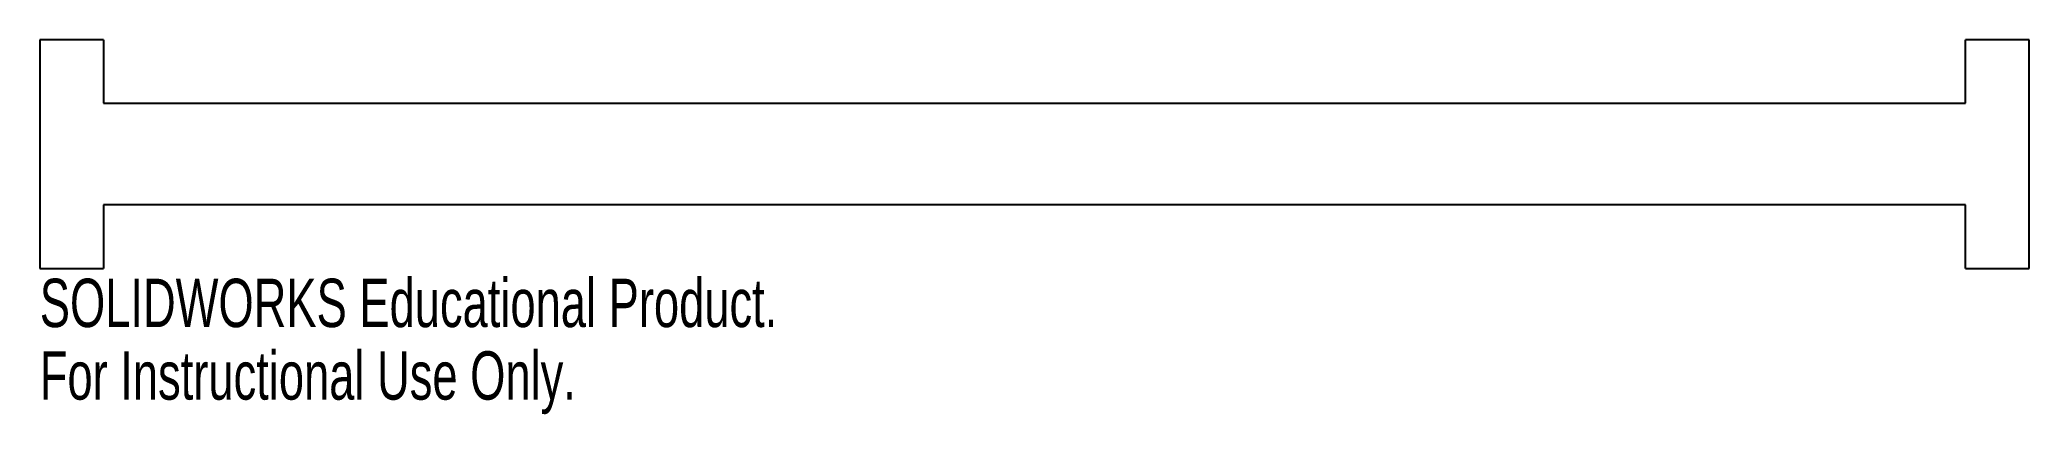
# Model space of a CAD drawing. Header units: inches. Extents: x -3.91 to 3.91, y -1.02 to 0.45.
import ezdxf

# ---------------------------------------------------------------- set-up
doc = ezdxf.new("R2010")
doc.units = ezdxf.units.IN
doc.header["$MEASUREMENT"] = 0
doc.styles.add('SLDTEXTSTYLE0', font='TXT', dxfattribs={"width": 0.7})

msp = doc.modelspace()

# ---------------------------------------------------------------- linework, layer by layer
at = {"color": 7, "linetype": 'Continuous', "lineweight": 25}
for p, q in [((-3.6625, 0.45), (-3.9125, 0.45)), ((-3.9125, 0.45), (-3.9125, -0.45)), ((-3.6625, 0.45), (-3.6625, 0.2)), ((3.9125, 0.45), (3.6625, 0.45)), ((3.6625, 0.2), (3.6625, 0.45)), ((3.9125, -0.45), (3.9125, 0.45)), ((-3.6625, 0.2), (3.6625, 0.2)), ((-3.6625, -0.2), (-3.6625, -0.45)), ((3.6625, -0.2), (-3.6625, -0.2)), ((3.6625, -0.45), (3.6625, -0.2)), ((-3.9125, -0.45), (-3.6625, -0.45)), ((3.6625, -0.45), (3.9125, -0.45))]:
    msp.add_line(p, q, dxfattribs=at)

# ---------------------------------------------------------------- texts
at = {"color": 7, "linetype": 'Continuous', "char_height": 0.1903, "attachment_point": 1, "style": 'SLDTEXTSTYLE0'}
for s, insert in [('SOLIDWORKS Educational Product.', (-3.9125, -0.4901)), ('For Instructional Use Only.', (-3.9125, -0.7756))]:
    msp.add_mtext(s, dxfattribs=dict(at, insert=insert))

doc.saveas('drawing.dxf')
